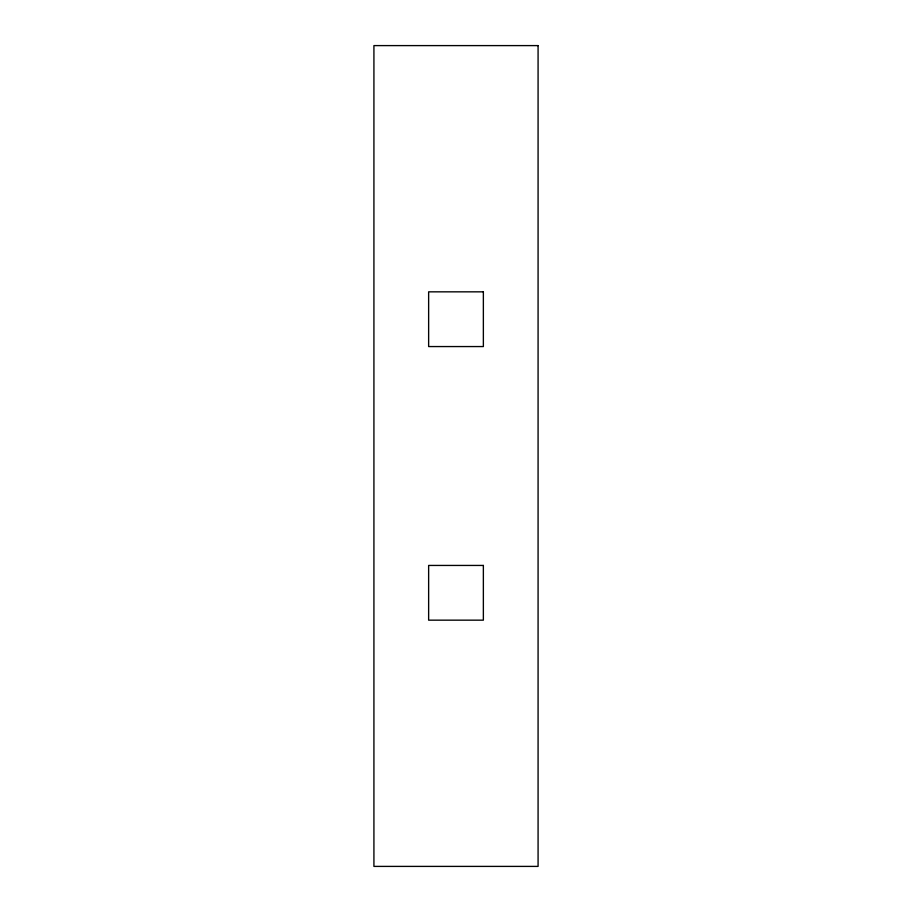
<?xml version="1.0" encoding="UTF-8"?>
<svg xmlns="http://www.w3.org/2000/svg" width="912" height="912" viewBox="0 0 912 912"><rect width="100%" height="100%" fill="white"/><g stroke="black" fill="none" stroke-linecap="round" stroke-linejoin="round"><path stroke-width="1.37" d="M538.08 45.6L373.92 45.6L373.92 866.4L538.08 866.4L538.08 45.6M483.36 291.84L428.64 291.84L428.64 346.56L483.36 346.56L483.36 291.84M483.36 565.44L428.64 565.44L428.64 620.16L483.36 620.16L483.36 565.44"/></g></svg>
